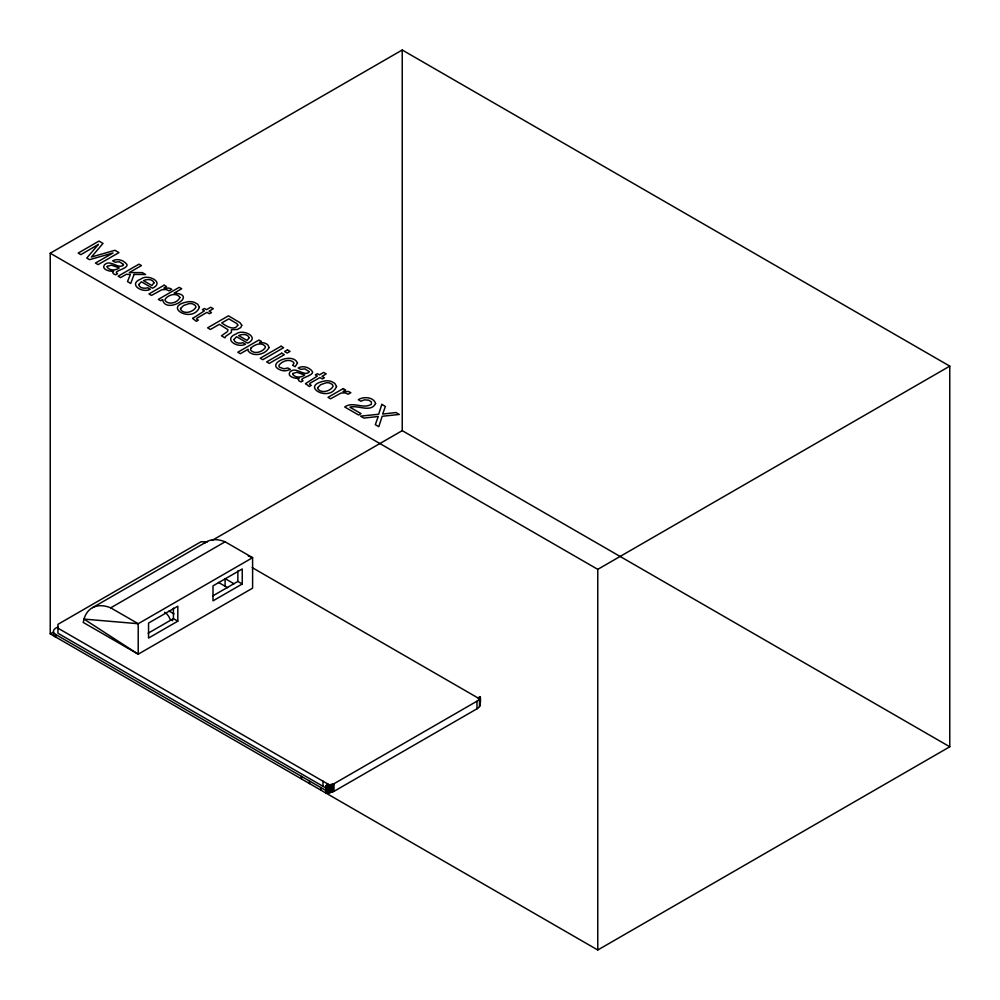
<?xml version="1.0" encoding="UTF-8"?>
<svg xmlns="http://www.w3.org/2000/svg" width="1000" height="1000" viewBox="0 0 1000 1000"><rect width="100%" height="100%" fill="white"/><g stroke="black" fill="none" stroke-linecap="round" stroke-linejoin="round"><path stroke-width="1.5" d="M480.062 705.175C479.288 688.225 481.938 701.125 479.325 706.762A10.888 6.288 0 0 1 476.975 708.8L333.988 791.35L326.175 793.188L326.175 785.575L328.338 784.312M326.175 785.575L333.988 783.737L476.975 701.188A10.888 6.288 0 0 0 479.325 699.137L480.062 697.562M50.225 253.225L402.225 50L949.775 366.125L949.775 746.775L597.775 950L50.225 633.875L50.225 253.225L597.775 569.35L949.775 366.125M58.388 626.625L55.725 628.162A7.775 4.487 0 0 0 55.725 634.513L55.725 637.05A7.775 4.487 0 0 1 53.513 633.288M92.638 607.6L207.025 541.562M50.225 633.875L52.925 632.312M212.062 540.438L402.225 430.65L949.775 746.775M110.712 607.837L225.1 541.8L252.6 557.675L252.6 588.15L138.212 654.188L83.225 622.438L83.987 619.1A46.125 26.625 59.2 0 1 110.712 607.837L138.212 623.713L252.6 557.675L248.3 555.95M148.138 633.225L173.412 618.638L177.812 621.175L177.812 606.188L148.55 623.075L148.55 638.062L177.812 621.175M212.587 596.013L237.862 581.425L242.262 583.962L242.262 568.975L213 585.862L213 600.85L242.262 583.962M477.975 697.925L480.15 696.675M207.5 541.8L200.9 541.8L57.925 624.35L57.925 633.237L326.225 788.188M252.15 567.575L479.513 698.838L479.513 706.462M233.988 583.763L225.1 578.625L225.1 586.25M218.45 582.4L227.638 587.712M169.013 611.013L174.088 613.938M172.675 620.75L170.113 619.263A8.812 5.088 60 0 0 164.613 612.288M57.925 628.162L329.925 785.2L329.925 792.812M55.725 634.513L326.175 790.65M597.775 569.35L597.775 950M479.787 698.363L479.787 705.987M476.975 701.188L476.975 708.8M402.225 50L402.225 430.65M333.988 783.737L333.988 791.35M332.912 784.275L332.912 791.9M331.737 784.725L331.737 792.35M330.45 785.1L330.45 792.712M329.113 785.362L329.113 792.975M327.713 785.525L327.713 793.138M326.287 785.575L326.287 793.188M322.987 781.188L322.987 786.275M320.788 787.537L320.788 790.088M309.525 781.038L309.525 783.587M301.475 776.388L301.475 778.938M237.862 570.938L237.862 581.425M173.412 608.138L173.412 618.638M204.713 543.075A46.125 26.625 59.2 0 1 225.1 541.8M297.475 363.125L295.113 366.725L292.638 365.288L293.938 363.35L293.575 362.337C289.312 358.45 282.05 361.05 279.037 365.25A4.425 2.55 0 0 0 279.637 367.287L283.988 368.8L287.938 368L290.413 369.438L287.05 370.513A7.362 4.25 0 0 1 282.35 370.588C262.587 364.862 292.913 351.075 297.475 363.125M192.638 318.412L196.325 321.312L198.337 320.15L196.562 319L197.087 318.075L207 312.362L209.425 313.762L211.5 312.55L209.075 311.15L213.312 308.712L210.738 307.225L206.5 309.662L204.45 308.475L202.362 309.688L204.412 310.875L192.638 318.412M305.55 383.6L309.25 386.512L311.262 385.35L309.488 384.2L310.012 383.275L319.925 377.55L322.337 378.95L324.425 377.75L322 376.35L326.238 373.9L323.663 372.413L319.425 374.862L317.362 373.675L315.287 374.875L317.337 376.062L305.55 383.6M138.763 284.538C139.225 288.35 144.8 288.762 147.775 287.787L150.275 289.237C142.55 293.688 127.312 284.2 141.037 278.962C147.637 273.538 165.25 282.337 152.5 288.2L141.387 281.775L138.763 284.538M233.95 339.5C234.4 343.3 239.975 343.713 242.95 342.738L245.463 344.188C237.725 348.638 222.488 339.15 236.213 333.913C242.812 328.488 260.425 337.287 247.688 343.15L236.562 336.725L233.95 339.5M123.425 264.45L123.35 265.287C117.75 269.35 110.475 259 104.5 264.775C100.887 269.55 110.2 271.775 113.612 271.238L112.65 272.312L113.637 273.95L115.65 274.825L117.525 273.725C112.037 271.163 126.675 269.188 127.037 265.212L126.9 264.462C123.912 260.175 117.375 258.137 112.688 260.85L115.062 262.225L119.375 261.737L123.425 264.45M308.95 371.55L308.875 372.4C303.275 376.463 296 366.1 290.025 371.887C286.4 376.662 295.725 378.888 299.137 378.35L298.175 379.412L299.163 381.062L301.175 381.925L303.05 380.838C297.562 378.275 312.2 376.3 312.562 372.325L312.425 371.575C309.438 367.287 302.9 365.25 298.212 367.962L300.587 369.338L304.9 368.85L308.95 371.55M180.575 308.463L180.487 309.225C183.7 314.95 193.575 312.075 196.012 307.038L195.2 305.363L192.913 304.012A4.913 2.837 0 0 0 188.925 303.65L183.562 305.512L180.575 308.463M317.712 387.638L317.613 388.387C320.825 394.125 330.7 391.25 333.137 386.2L332.337 384.525L330.037 383.188A4.913 2.837 0 0 0 326.05 382.812L320.688 384.688L317.712 387.638M241.788 325.262L240.787 327.525L237.425 329.45L231.412 329.762L231.363 332.463L225.75 336.287L224.913 337.825L221.45 335.825L227.525 331.538L227.938 329.7L219.375 324.312L210.438 329.462L207.625 327.837L228.438 315.825L240.075 322.738L241.788 325.262M179.9 297.5C177.938 302.575 168.688 305.538 165.05 300.487L165 299.562C167.537 294.825 176.838 292.1 179.9 297.5M162.625 299.625C165.413 315.025 199.213 294.675 174.15 293.113L181.7 288.75L179.225 287.325L158.325 299.387L160.688 300.738L162.625 299.625M199.412 307.325C192.4 324.338 160.75 305.963 188.925 301.637A8.863 5.112 0 0 1 194.713 302.525L197.7 304.212L199.412 307.325M336.538 386.5C329.538 403.512 297.875 385.125 326.05 380.8A8.863 5.112 0 0 1 331.838 381.688L334.825 383.387L336.538 386.5M107.275 266.388L107.125 267.162C109.725 270.912 115.862 270.625 119.2 267.875L111.363 265.15L107.275 266.388M292.8 373.5L292.65 374.275C295.25 378.025 301.388 377.738 304.725 374.988L296.887 372.262L292.8 373.5M154.037 282.75L151.912 285.512L143.475 280.65C146.675 279 152.525 278.738 154.037 282.75M249.213 337.7L247.087 340.462L238.663 335.6C241.85 333.95 247.7 333.688 249.213 337.7M237.825 325.1C234.387 331.525 225.613 325.7 221.725 322.95L228.837 318.85L236.912 323.638L237.825 325.1M375.613 403.488C370.788 413.175 357.9 404.613 349.963 407.238L361.05 413.638L358.638 415.025L344.7 406.987C352.95 400.925 363.475 409.588 371.413 404.2L371.375 401.875L368.713 400.175L364.438 399.85L360.887 401.213L358.3 399.712C363.488 396.325 373.55 396.85 375.613 403.488M268.975 347.6C265.712 354.562 253.312 357.375 248.15 350.962L248.1 349.237L240.35 353.725L237.787 352.25L258.95 340.025L261.438 341.463L259.425 342.625C262.962 342.3 268.675 343.212 268.975 347.6M381.825 404.375L378.663 414.263L360.538 416.125L363.938 418.088L378.263 416.475L375.312 424.663L378.812 426.675L382.163 416.287L399.3 414.462L395.938 412.525L382.7 414.075L385.35 406.413L381.825 404.375M134.1 274.425L130.738 283.45L127.475 281.575L130.4 274.413L126.3 274.312L120.6 277.6L118.15 276.188L138.975 264.163L141.425 265.587L129.338 272.562L142.325 272.613L145.588 274.5L134.1 274.425M250.888 348.125L250.525 349.95C254.25 354.75 262.65 352.013 265.375 347.45L265.35 346.525C261.837 341.712 254.3 344.5 250.888 348.125M98.338 244.475L86.762 258.062L89.55 259.675L113.05 252.963L95.438 263.075L98.112 264.613L118.938 252.6L114.938 250.287L91.4 257.025L103.012 243.412L98.975 241.075L78.162 253.1L80.85 254.65L98.338 244.475M164.112 285.2L148.938 293.962L151.488 295.425L162 289.662L166.3 289.525L169.075 290.85L171.762 289.3L169.312 288.125L163.912 288.113L166.537 286.588L164.112 285.2M281.075 346.213L260.25 358.225L262.812 359.7L283.625 347.675L281.075 346.213M281.737 353.188L266.637 361.912L269.225 363.413L284.337 354.688L281.737 353.188M287.45 349.888L284.562 351.562L287.15 353.05L290.05 351.388L287.45 349.888M343.188 388.587L328.013 397.35L330.562 398.812L341.075 393.05L345.375 392.912L348.15 394.25L350.838 392.688L348.387 391.512L342.987 391.5L345.613 389.988L343.188 388.587M138.212 623.713L83.987 619.1L138.212 654.188L138.212 623.713"/></g></svg>
